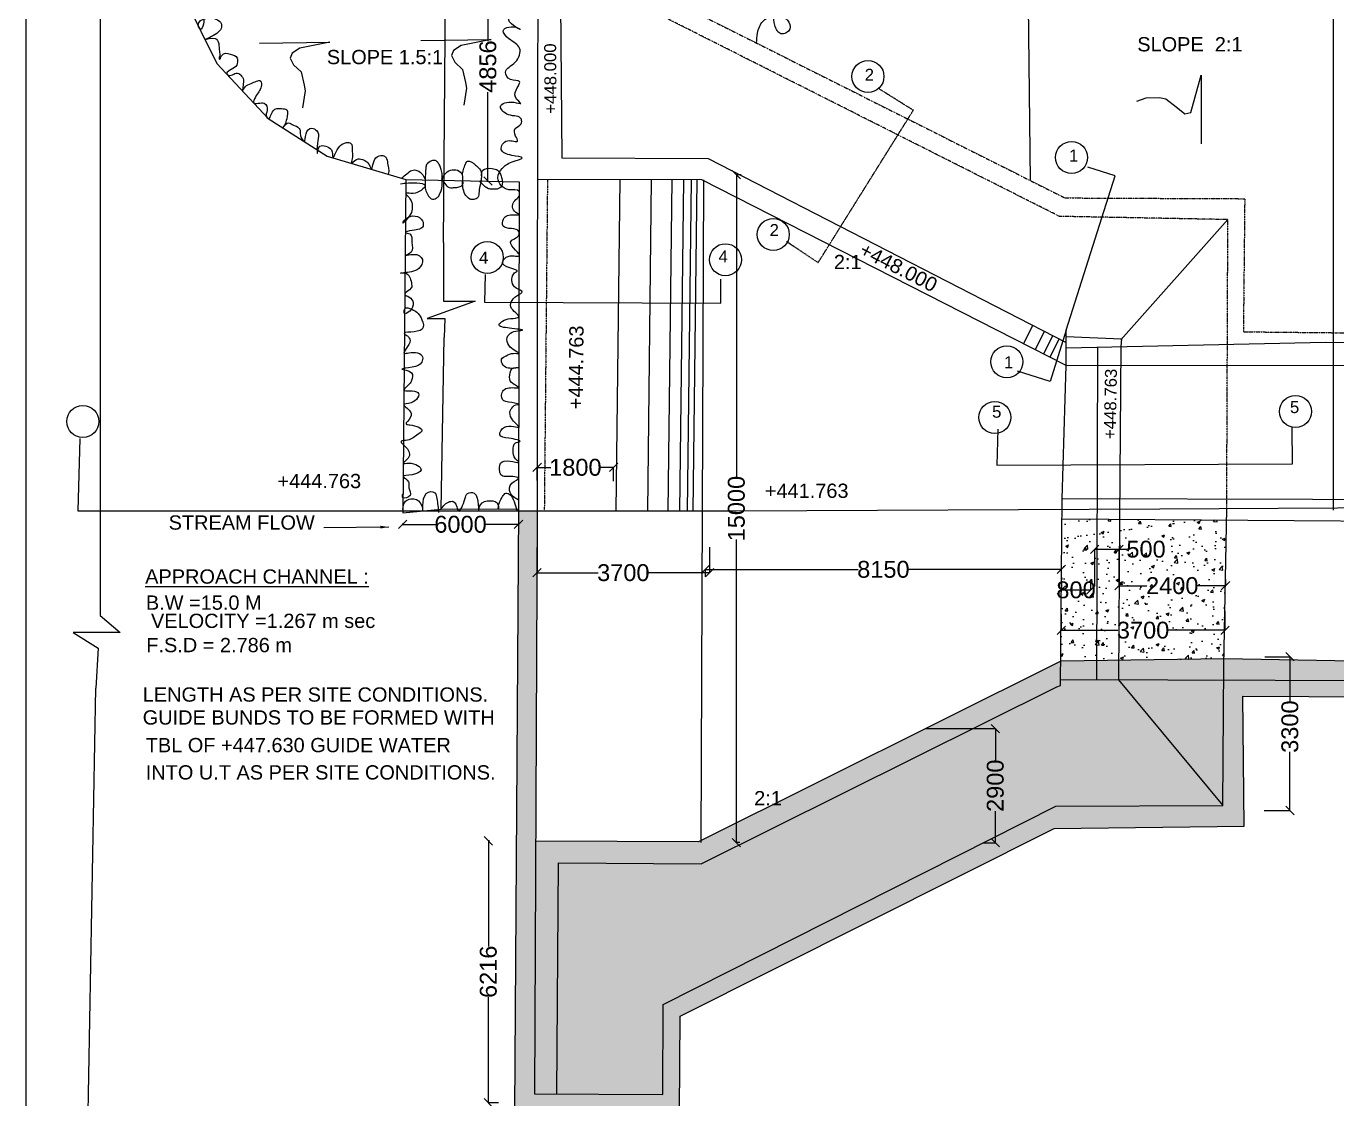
# Model space of a CAD drawing. Header units: inches. Extents: x -68883 to 79575, y 52 to 198306.
# Drawn here: x -66217 to -35123, y 133409 to 158852 of the extents above; entities that cross this region are included whole.
import ezdxf

# ---------------------------------------------------------------- set-up
doc = ezdxf.new("R2010")
doc.units = ezdxf.units.IN
doc.header["$MEASUREMENT"] = 0
doc.linetypes.add('DASHDOT', pattern=[1, 0.5, -0.25, 0, -0.25])
doc.layers.add('DRAWING', color=7, linetype='Continuous')
doc.styles.get("Standard").update_dxf_attribs({"font": 'arial.ttf'})
doc.dimstyles.new('ST200', dxfattribs={"dimtxt": 400, "dimasz": 200, "dimexe": 0.18, "dimexo": 0.0625, "dimgap": 0.09, "dimtad": 0, "dimdec": 0, "dimzin": 0, "dimdsep": 46, "dimtxsty": 'Standard', "dimblk": 'OBLIQUE', "dimcen": 0.09, "dimadec": 0, "dimazin": 0, "dimtfac": 1, "dimtdec": 0, "dimtofl": 0, "dimtmove": 0, "dimatfit": 3, "dimfxl": 1, "dimtolj": 1, "dimtzin": 0, "dimarcsym": 0})
pattern_1 = [(50, (0, 0), (717.2602, -62.7521), [75, -825]), (355, (0, 0), (-138.7513, 752.192), [60, -660]), (100.45144, (59.8, -5.2), (578.5088, 689.44), [63.7402, -701.142]), (46.1842, (0, 200), (1067.2413, -165.5193), [112.5, -1237.5]), (96.6356, (88.9, 186.2), (934.662, 974.1186), [95.61, -1051.714]), (351.1842, (0, 200), (934.662, 974.1186), [90, -990]), (21, (100, 150), (596.907, -402.619), [75, -825]), (326, (100, 150), (243.3153, 725.15), [60, -660]), (71.45144, (149.74, 116.45), (840.2224, 322.531), [63.7402, -701.142]), (37.5, (0, 0), (12.15986, 332.89385), [0, -652, 0, -670, 0, -662.5]), (7.5, (0, 0), (263.0695, 394.4117), [0, -382, 0, -637, 0, -252.5]), (327.5, (-223, 0), (533.82244, -22.55487), [0, -250, 0, -780, 0, -1035]), (317.5, (-323, 0), (583.1862, 100.105), [0, -325, 0, -518, 0, -735])]

# ---------------------------------------------------------------- blocks, each defined once
blk = doc.blocks.new('_Oblique')
at = {"color": 0, "linetype": 'ByBlock', "lineweight": -2}
blk.add_line((-0.5, -0.5), (0.5, 0.5), dxfattribs=at)
blk = doc.blocks.new('*D161')
at = {"layer": 'Defpoints', "color": 0, "transparency": 16777216}
for p in [(-55170, 160610), (-55278, 155178), (-55262, 155178)]:
    blk.add_point(p, dxfattribs=at)
at = {"layer": 'DRAWING', "color": 0, "lineweight": -2, "transparency": 16777216}
for p, q in [((-55170, 160610), (-55262, 160610)), ((-55262, 160610), (-55262, 158499)), ((-55262, 155178), (-55262, 157289)), ((-55278, 155178), (-55262, 155178))]:
    blk.add_line(p, q, dxfattribs=at)
at = {"layer": 'DRAWING', "color": 0, "lineweight": -2, "transparency": 16777216, "xscale": 200, "yscale": 200, "zscale": 200}
for p, rotation in [((-55262, 160610), 90), ((-55262, 155178), 270)]:
    blk.add_blockref('_Oblique', p, dxfattribs=dict(at, rotation=rotation))
at = {"layer": 'DRAWING', "color": 0, "transparency": 16777216, "insert": (-55262, 157894), "char_height": 400, "attachment_point": 5, "rotation": 90}
blk.add_mtext('\\A1;4856', dxfattribs=at)
blk = doc.blocks.new('*D162')
at = {"layer": 'Defpoints', "color": 0, "transparency": 16777216}
for p in [(-52282, 148386), (-54094, 148077), (-52282, 148056)]:
    blk.add_point(p, dxfattribs=at)
at = {"layer": 'DRAWING', "color": 0, "lineweight": -2, "transparency": 16777216}
for p, q in [((-54094, 148077), (-54094, 148386)), ((-54094, 148386), (-53766, 148386)), ((-52282, 148386), (-52610, 148386)), ((-52282, 148056), (-52282, 148386))]:
    blk.add_line(p, q, dxfattribs=at)
at = {"layer": 'DRAWING', "color": 0, "lineweight": -2, "transparency": 16777216, "xscale": 200, "yscale": 200, "zscale": 200, "rotation": 180}
blk.add_blockref('_Oblique', (-54094, 148386), dxfattribs=at)
at = {"layer": 'DRAWING', "color": 0, "lineweight": -2, "transparency": 16777216, "xscale": 200, "yscale": 200, "zscale": 200}
blk.add_blockref('_Oblique', (-52282, 148386), dxfattribs=at)
at = {"layer": 'DRAWING', "color": 0, "transparency": 16777216, "insert": (-53188, 148386), "char_height": 400, "attachment_point": 5}
blk.add_mtext('\\A1;1800', dxfattribs=at)
blk = doc.blocks.new('*D163')
at = {"layer": 'Defpoints', "color": 0, "transparency": 16777216}
for p in [(-54097, 146678), (-50003, 146493), (-50003, 145887)]:
    blk.add_point(p, dxfattribs=at)
at = {"layer": 'DRAWING', "color": 0, "lineweight": -2, "transparency": 16777216}
for p, q in [((-54097, 146678), (-54097, 145887)), ((-50003, 146493), (-50003, 145887)), ((-54097, 145887), (-52646, 145887)), ((-50003, 145887), (-51453, 145887))]:
    blk.add_line(p, q, dxfattribs=at)
at = {"layer": 'DRAWING', "color": 0, "lineweight": -2, "transparency": 16777216, "xscale": 200, "yscale": 200, "zscale": 200, "rotation": 180}
blk.add_blockref('_Oblique', (-54097, 145887), dxfattribs=at)
at = {"layer": 'DRAWING', "color": 0, "lineweight": -2, "transparency": 16777216, "xscale": 200, "yscale": 200, "zscale": 200}
blk.add_blockref('_Oblique', (-50003, 145887), dxfattribs=at)
at = {"layer": 'DRAWING', "color": 0, "transparency": 16777216, "insert": (-52050, 145887), "char_height": 400, "attachment_point": 5}
blk.add_mtext('\\A1;3700', dxfattribs=at)
blk = doc.blocks.new('*D164')
at = {"layer": 'Defpoints', "color": 0, "transparency": 16777216}
for p in [(-41657, 145966), (-50103, 145787), (-41657, 145429)]:
    blk.add_point(p, dxfattribs=at)
at = {"layer": 'DRAWING', "color": 0, "lineweight": -2, "transparency": 16777216}
for p, q in [((-50103, 145787), (-50103, 145967)), ((-50103, 145966), (-46477, 145966)), ((-41657, 145966), (-45283, 145966)), ((-41657, 145429), (-41657, 145967))]:
    blk.add_line(p, q, dxfattribs=at)
at = {"layer": 'DRAWING', "color": 0, "lineweight": -2, "transparency": 16777216, "xscale": 200, "yscale": 200, "zscale": 200, "rotation": 180}
blk.add_blockref('_Oblique', (-50103, 145966), dxfattribs=at)
at = {"layer": 'DRAWING', "color": 0, "lineweight": -2, "transparency": 16777216, "xscale": 200, "yscale": 200, "zscale": 200}
blk.add_blockref('_Oblique', (-41657, 145966), dxfattribs=at)
at = {"layer": 'DRAWING', "color": 0, "transparency": 16777216, "insert": (-45880, 145966), "char_height": 400, "attachment_point": 5}
blk.add_mtext('\\A1;8150', dxfattribs=at)
blk = doc.blocks.new('*D165')
at = {"layer": 'Defpoints', "color": 0, "transparency": 16777216}
for p in [(-41657, 145688), (-40963, 145679), (-40963, 145479)]:
    blk.add_point(p, dxfattribs=at)
at = {"layer": 'DRAWING', "color": 0, "lineweight": -2, "transparency": 16777216}
for p, q in [((-41657, 145688), (-41657, 145479)), ((-40963, 145679), (-40963, 145479)), ((-41657, 145479), (-40963, 145479))]:
    blk.add_line(p, q, dxfattribs=at)
at = {"layer": 'DRAWING', "color": 0, "lineweight": -2, "transparency": 16777216, "xscale": 200, "yscale": 200, "zscale": 200, "rotation": 180}
blk.add_blockref('_Oblique', (-41657, 145479), dxfattribs=at)
at = {"layer": 'DRAWING', "color": 0, "lineweight": -2, "transparency": 16777216, "xscale": 200, "yscale": 200, "zscale": 200}
blk.add_blockref('_Oblique', (-40963, 145479), dxfattribs=at)
at = {"layer": 'DRAWING', "color": 0, "transparency": 16777216, "insert": (-41310, 145479), "char_height": 400, "attachment_point": 5}
blk.add_mtext('\\A1;800', dxfattribs=at)
blk = doc.blocks.new('*D166')
at = {"layer": 'Defpoints', "color": 0, "transparency": 16777216}
for p in [(-40290, 146444), (-40867, 145575), (-40290, 145571)]:
    blk.add_point(p, dxfattribs=at)
at = {"layer": 'DRAWING', "color": 0, "lineweight": -2, "transparency": 16777216}
for p, q in [((-40867, 145575), (-40867, 146444)), ((-40867, 146444), (-40290, 146444)), ((-40290, 145571), (-40290, 146444)), ((-40290, 146444), (-40090, 146444))]:
    blk.add_line(p, q, dxfattribs=at)
at = {"layer": 'DRAWING', "color": 0, "lineweight": -2, "transparency": 16777216, "xscale": 200, "yscale": 200, "zscale": 200, "rotation": 180}
blk.add_blockref('_Oblique', (-40867, 146444), dxfattribs=at)
at = {"layer": 'DRAWING', "color": 0, "lineweight": -2, "transparency": 16777216, "xscale": 200, "yscale": 200, "zscale": 200}
blk.add_blockref('_Oblique', (-40290, 146444), dxfattribs=at)
at = {"layer": 'DRAWING', "color": 0, "transparency": 16777216, "insert": (-39649, 146444), "char_height": 400, "attachment_point": 5}
blk.add_mtext('\\A1;500', dxfattribs=at)
blk = doc.blocks.new('*D167')
at = {"layer": 'Defpoints', "color": 0, "transparency": 16777216}
for p in [(-40289, 145771), (-37764, 145725), (-37764, 145579)]:
    blk.add_point(p, dxfattribs=at)
at = {"layer": 'DRAWING', "color": 0, "lineweight": -2, "transparency": 16777216}
for p, q in [((-40289, 145771), (-40289, 145579)), ((-40289, 145579), (-39627, 145579)), ((-37764, 145579), (-38426, 145579)), ((-37764, 145725), (-37764, 145579))]:
    blk.add_line(p, q, dxfattribs=at)
at = {"layer": 'DRAWING', "color": 0, "lineweight": -2, "transparency": 16777216, "xscale": 200, "yscale": 200, "zscale": 200, "rotation": 180}
blk.add_blockref('_Oblique', (-40289, 145579), dxfattribs=at)
at = {"layer": 'DRAWING', "color": 0, "lineweight": -2, "transparency": 16777216, "xscale": 200, "yscale": 200, "zscale": 200}
blk.add_blockref('_Oblique', (-37764, 145579), dxfattribs=at)
at = {"layer": 'DRAWING', "color": 0, "transparency": 16777216, "insert": (-39027, 145579), "char_height": 400, "attachment_point": 5}
blk.add_mtext('\\A1;2400', dxfattribs=at)
blk = doc.blocks.new('*D168')
at = {"layer": 'Defpoints', "color": 0, "transparency": 16777216}
for p in [(-41661, 144905), (-37778, 144979), (-41661, 144523)]:
    blk.add_point(p, dxfattribs=at)
at = {"layer": 'DRAWING', "color": 0, "lineweight": -2, "transparency": 16777216}
for p, q in [((-41661, 144905), (-41661, 144522)), ((-37778, 144978), (-37778, 144522)), ((-41661, 144523), (-40316, 144523)), ((-37778, 144523), (-39123, 144523))]:
    blk.add_line(p, q, dxfattribs=at)
at = {"layer": 'DRAWING', "color": 0, "lineweight": -2, "transparency": 16777216, "xscale": 200, "yscale": 200, "zscale": 200, "rotation": 180}
blk.add_blockref('_Oblique', (-41661, 144523), dxfattribs=at)
at = {"layer": 'DRAWING', "color": 0, "lineweight": -2, "transparency": 16777216, "xscale": 200, "yscale": 200, "zscale": 200}
blk.add_blockref('_Oblique', (-37778, 144523), dxfattribs=at)
at = {"layer": 'DRAWING', "color": 0, "transparency": 16777216, "insert": (-39719, 144523), "char_height": 400, "attachment_point": 5}
blk.add_mtext('\\A1;3700', dxfattribs=at)
blk = doc.blocks.new('*D169')
at = {"layer": 'Defpoints', "color": 0, "transparency": 16777216}
for p in [(-36834, 143895), (-36847, 140247), (-36235, 140247)]:
    blk.add_point(p, dxfattribs=at)
at = {"layer": 'DRAWING', "color": 0, "lineweight": -2, "transparency": 16777216}
for p, q in [((-36834, 143895), (-36234, 143895)), ((-36235, 143895), (-36235, 142833)), ((-36235, 140247), (-36235, 141640)), ((-36846, 140247), (-36234, 140247))]:
    blk.add_line(p, q, dxfattribs=at)
at = {"layer": 'DRAWING', "color": 0, "lineweight": -2, "transparency": 16777216, "xscale": 200, "yscale": 200, "zscale": 200}
for p, rotation in [((-36235, 143895), 90), ((-36235, 140247), 270)]:
    blk.add_blockref('_Oblique', p, dxfattribs=dict(at, rotation=rotation))
at = {"layer": 'DRAWING', "color": 0, "transparency": 16777216, "insert": (-36235, 142237), "char_height": 400, "attachment_point": 5, "rotation": 90}
blk.add_mtext('\\A1;3300', dxfattribs=at)
blk = doc.blocks.new('*D170')
at = {"layer": 'Defpoints', "color": 0, "transparency": 16777216}
for p in [(-55223, 139529), (-55252, 133313), (-55008, 133313)]:
    blk.add_point(p, dxfattribs=at)
at = {"layer": 'DRAWING', "color": 0, "lineweight": -2, "transparency": 16777216}
for p, q in [((-55223, 139529), (-55252, 139529)), ((-55252, 139529), (-55252, 137019)), ((-55252, 133313), (-55252, 135823)), ((-55008, 133313), (-55252, 133313))]:
    blk.add_line(p, q, dxfattribs=at)
at = {"layer": 'DRAWING', "color": 0, "lineweight": -2, "transparency": 16777216, "xscale": 200, "yscale": 200, "zscale": 200}
for p, rotation in [((-55252, 139529), 90), ((-55252, 133313), 270)]:
    blk.add_blockref('_Oblique', p, dxfattribs=dict(at, rotation=rotation))
at = {"layer": 'DRAWING', "color": 0, "transparency": 16777216, "insert": (-55252, 136421), "char_height": 400, "attachment_point": 5, "rotation": 90}
blk.add_mtext('\\A1;6216', dxfattribs=at)
blk = doc.blocks.new('*D180')
at = {"layer": 'Defpoints', "color": 0, "transparency": 16777216}
for p in [(-44879, 142189), (-43512, 139482), (-43224, 139482)]:
    blk.add_point(p, dxfattribs=at)
at = {"layer": 'DRAWING', "color": 0, "lineweight": -2, "transparency": 16777216}
for p, q in [((-44879, 142189), (-43223, 142189)), ((-43224, 142189), (-43224, 141436)), ((-43224, 139482), (-43224, 140235)), ((-43512, 139482), (-43223, 139482))]:
    blk.add_line(p, q, dxfattribs=at)
at = {"layer": 'DRAWING', "color": 0, "lineweight": -2, "transparency": 16777216, "xscale": 200, "yscale": 200, "zscale": 200}
for p, rotation in [((-43224, 142189), 90), ((-43224, 139482), 270)]:
    blk.add_blockref('_Oblique', p, dxfattribs=dict(at, rotation=rotation))
at = {"layer": 'DRAWING', "color": 0, "transparency": 16777216, "insert": (-43224, 140835), "char_height": 400, "attachment_point": 5, "rotation": 90}
blk.add_mtext('\\A1;2900', dxfattribs=at)
blk = doc.blocks.new('*D186')
at = {"layer": 'Defpoints', "color": 0, "transparency": 16777216}
for p in [(-49257, 155330), (-49367, 139487), (-49288, 139487)]:
    blk.add_point(p, dxfattribs=at)
at = {"layer": 'DRAWING', "color": 0, "lineweight": -2, "transparency": 16777216}
for p, q in [((-49257, 155330), (-49367, 155330)), ((-49367, 155330), (-49367, 148142)), ((-49367, 139487), (-49367, 146675)), ((-49288, 139487), (-49367, 139487))]:
    blk.add_line(p, q, dxfattribs=at)
at = {"layer": 'DRAWING', "color": 0, "lineweight": -2, "transparency": 16777216, "xscale": 200, "yscale": 200, "zscale": 200}
for p, rotation in [((-49367, 155330), 90), ((-49367, 139487), 270)]:
    blk.add_blockref('_Oblique', p, dxfattribs=dict(at, rotation=rotation))
at = {"layer": 'DRAWING', "color": 0, "transparency": 16777216, "insert": (-49367, 147409), "char_height": 400, "attachment_point": 5, "rotation": 90}
blk.add_mtext('\\A1;15000', dxfattribs=at)
blk = doc.blocks.new('*D191')
at = {"layer": 'Defpoints', "color": 0, "transparency": 16777216}
for p in [(-57287, 147052), (-54538, 147034), (-54538, 147034)]:
    blk.add_point(p, dxfattribs=at)
at = {"layer": 'DRAWING', "color": 0, "lineweight": -2, "transparency": 16777216}
for p, q in [((-57287, 147052), (-57287, 147033)), ((-57287, 147034), (-56510, 147034)), ((-54538, 147034), (-55315, 147034)), ((-54538, 147034), (-54538, 147034))]:
    blk.add_line(p, q, dxfattribs=at)
at = {"layer": 'DRAWING', "color": 0, "lineweight": -2, "transparency": 16777216, "xscale": 200, "yscale": 200, "zscale": 200, "rotation": 180}
blk.add_blockref('_Oblique', (-57287, 147034), dxfattribs=at)
at = {"layer": 'DRAWING', "color": 0, "lineweight": -2, "transparency": 16777216, "xscale": 200, "yscale": 200, "zscale": 200}
blk.add_blockref('_Oblique', (-54538, 147034), dxfattribs=at)
at = {"layer": 'DRAWING', "color": 0, "transparency": 16777216, "insert": (-55913, 147034), "char_height": 400, "attachment_point": 5}
blk.add_mtext('\\A1;6000', dxfattribs=at)

msp = doc.modelspace()

# ---------------------------------------------------------------- hatches: boundary and pattern name
at = {"layer": 'DRAWING'}
h = msp.add_hatch(dxfattribs=at)
h.set_pattern_fill('AR-CONC', scale=100)
h.set_pattern_definition(pattern_1)
h.paths.add_polyline_path([(-21313.90006, 143282.52523), (-37803.58344, 143337.69051), (-37825.31631, 140365.03826), (-41788.4603, 140352.19669), (-51104.68428, 135648.1702), (-51114.51747, 133514.26245), (-54157.3683, 133528.28411), (-54093.65745, 147354.22377), (-54536.28368, 147354.14307), (-54630.29013, 133129.13432), (-50718.68741, 133103.28436), (-50703.72792, 135366.94718), (-41832.01296, 139823.77785), (-37318.07872, 139876.80414), (-37354.32397, 142962.22944), (-20117.81025, 142872.67991), (-3898.04973, 142607.17024), (-3898.04973, 142968.7893)])
h.paths.add_polyline_path([(-22908.63467, 142082.1046), (-22908.63467, 143214.43748), (-23732.91843, 143214.43748), (-23732.91843, 142082.1046)], flags=25)
h = msp.add_hatch(dxfattribs=at)
h.set_pattern_fill('AR-CONC', scale=100)
h.set_pattern_definition(pattern_1)
h.paths.add_polyline_path([(-41671.34536, 143788.92165), (-40823.54213, 143800.56904), (-40812.30795, 147158.62562), (-41640.85232, 147164.44984)])
h.paths.add_polyline_path([(-41873.90682, 145063.82167), (-40741.57395, 145063.82167), (-40741.57395, 145888.10544), (-41873.90682, 145888.10544)], flags=9)
h = msp.add_hatch(dxfattribs=at)
h.set_pattern_fill('AR-CONC', scale=100)
h.set_pattern_definition(pattern_1)
h.paths.add_polyline_path([(-40279.17715, 147154.87799), (-40812.30795, 147158.62562), (-40823.54213, 143800.56904), (-40302.70585, 143807.72445)])
h.paths.add_polyline_path([(-40439.38188, 144107.7488), (-38996.27137, 144107.7488), (-38996.27137, 144932.03256), (-40439.38188, 144932.03256)], flags=9)
h = msp.add_hatch(dxfattribs=at)
h.set_pattern_fill('AR-CONC', scale=100)
h.set_pattern_definition(pattern_1)
h.paths.add_polyline_path([(-37738.77993, 147137.02037), (-40279.17715, 147154.87799), (-40302.70585, 143807.72445), (-37798.13531, 143842.13302)])
h.paths.add_polyline_path([(-40213.4133, 146029.1341), (-39081.08042, 146029.1341), (-39081.08042, 146853.41786), (-40213.4133, 146853.41786)], flags=24)
h.paths.add_polyline_path([(-39742.92944, 145163.99748), (-38299.81893, 145163.99748), (-38299.81893, 145988.28124), (-39742.92944, 145988.28124)], flags=24)
h.paths.add_polyline_path([(-40439.38188, 144107.7488), (-38996.27137, 144107.7488), (-38996.27137, 144932.03256), (-40439.38188, 144932.03256)], flags=9)
h = msp.add_hatch(dxfattribs=at)
h.set_pattern_fill('AR-CONC', scale=100)
h.set_pattern_definition(pattern_1)
h.paths.add_polyline_path([(-54129.76135, 139519.28796), (-54157.3683, 133528.28411), (-51114.51747, 133514.26245), (-51104.68428, 135648.1702), (-41788.4603, 140352.19669), (-37825.31631, 140365.03826), (-37801.09778, 143677.68312), (-37798.13531, 143842.13302), (-41671.34536, 143788.92165), (-50265.38594, 139501.48066)])
h.paths.add_polyline_path([(-49030.94737, 140285.61018), (-48203.79888, 140285.61018), (-48203.79888, 140795.33496), (-49030.94737, 140795.33496)], flags=25)
h = msp.add_hatch(dxfattribs=at)
h.set_pattern_fill('AR-CONC', scale=100)
h.set_pattern_definition(pattern_1)
h.paths.add_polyline_path([(-37798.13531, 143842.13302), (-37801.09778, 143677.68312), (-37803.58344, 143337.69051), (-21313.90006, 143282.52523), (-3898.04973, 142968.7893), (-3898.04973, 143231.44363)])
h = msp.add_hatch(dxfattribs=at)
h.set_pattern_fill('AR-CONC', scale=100)
h.set_pattern_definition(pattern_1)
h.paths.add_polyline_path([(-50206.75264, 138983.14453), (-53588.59108, 139005.15), (-53624.24479, 133525.82744), (-51114.51747, 133514.26245), (-51104.68428, 135648.1702), (-41788.4603, 140352.19669), (-37825.31631, 140365.03826), (-40305.95108, 143346.06204), (-41675.30457, 143350.64313), (-41676.53916, 143213.97662), (-41761.79594, 143183.78463)])
h.paths.add_polyline_path([(-42808.59463, 140119.05948), (-42808.59463, 141562.16999), (-43632.87839, 141562.16999), (-43632.87839, 140119.05948)], flags=24)

# ---------------------------------------------------------------- linework, layer by layer
msp.add_lwpolyline([(-66216.59637, 198305.63732), (79501.25074, 198305.63732), (79501.25074, 100802.6376), (-66216.59637, 100802.6376)], close=True, dxfattribs=at)
for points in [[(-35212.66233, 171968.84962), (-35212.66233, 171968.84962), (-35212.66233, 147370.66296)], [(-56318.80503, 153718.93069), (-56194.33918, 168351.89813)], [(-59223.14204, 167276.43036), (-60218.90072, 166743.18049), (-61576.60907, 165365.53424), (-62423.13859, 163627.36404), (-62697.49028, 162554.01776), (-62735.81267, 160951.4732), (-62461.44354, 159524.97398), (-61691.73609, 157969.71928), (-60479.90424, 156665.51297), (-59077.66374, 155767.25211), (-57207.51079, 155216.65667), (-54523.21269, 155162.87517), (-54536.07692, 147385.43041), (-56372.60877, 147393.43307), (-56299.77858, 151467.76494)], [(-42537.7117, 167276.43036), (-35212.66233, 162073.33573), (-56988.32619, 162211.79627), (-59652.62456, 162202.40552), (-60088.75283, 161779.03334), (-60180.46934, 161401.53931), (-60048.99608, 160971.22975), (-59767.26766, 160706.76627), (-59512.69189, 160628.78357), (-54947.68438, 160609.0779), (-54075.05145, 160560.09351), (-54094.53527, 152169.30802), (-54093.65745, 147354.22377), (-54157.3683, 133528.28411), (-51114.51747, 133514.26245), (-51104.68428, 135648.1702), (-41788.4603, 140352.19669), (-37825.31631, 140365.03826), (-37801.09778, 143677.68312), (-37733.78673, 147414.19866)], [(-64496.86544, 162455.9263), (-64496.86544, 161390.4265), (-63934.21433, 161002.03554), (-64988.79605, 161002.03554), (-64464.80036, 160666.30793), (-64464.80036, 144869.38574), (-63989.25154, 144470.34348), (-65100.47816, 144470.34348), (-64511.56201, 144096.51937), (-64567.7079, 143152.56895)], [(-42473.36241, 162119.50288), (-42400.27993, 155194.56841)], [(-53558.41203, 161219.46996), (-53509.58621, 155729.83144), (-50034.48228, 155711.97957), (-41541.07696, 151351.61464)], [(-60679.06237, 158448.28352), (-59016.72451, 158471.00271), (-59725.40567, 158329.44374), (-59905.75578, 158215.49768), (-59952.92688, 158093.00617), (-59877.45328, 157939.10655), (-59695.05816, 157766.36202), (-59625.72632, 157456.36979), (-59601.17961, 157317.40531), (-59662.67169, 156918.20719)], [(-56850.90487, 158510.38997), (-55188.567, 158533.10916), (-55897.24816, 158391.5502), (-56077.59828, 158277.60414), (-56124.76938, 158155.11262), (-56049.29577, 158001.213), (-55866.90066, 157828.46847), (-55797.56881, 157518.47624), (-55773.02211, 157379.51176), (-55834.51419, 156980.31364)], [(-39865.79557, 157073.91622), (-39641.74415, 157152.1689), (-39332.19812, 157162.30529), (-39182.50033, 157131.89643), (-38936.38601, 156936.77185), (-38730.84892, 156773.81776), (-38588.78141, 156807.53332), (-38342.43451, 157687.6282), (-38342.43451, 156057.91462)], [(19998.44641, 150579.71647), (6784.25869, 150475.617), (-14610.53555, 150788.78689), (-41541.43566, 150806.50855), (-41540.88394, 151644.93168), (-40381.8019, 155301.75662), (-41028.53475, 155506.74768)], [(-57207.51079, 155216.65667), (-57284.52469, 147310.04401), (-56372.60877, 147393.43307)], [(-41541.43566, 150806.50855), (-50185.95672, 155209.42799), (-54087.45493, 155218.48746)], [(-52136.70583, 155213.95772), (-52228.22068, 147354.56385)], [(-51387.11294, 155211.28362), (-51478.6278, 147351.88975)], [(-50901.90184, 155209.55268), (-50993.4167, 147350.15881)], [(-50623.13453, 155208.55821), (-50714.64939, 147349.16433)], [(-50441.15886, 155207.90903), (-50532.67372, 147348.51515)], [(-50307.77381, 155207.43319), (-50399.28866, 147348.03931)], [(-50150.1791, 155206.87099), (-50211.71875, 139489.51119)], [(-41541.1598, 151225.72012), (-35389.41182, 151355.16298), (-23736.21986, 151271.31001), (-3959.79743, 151147.05126), (18666.12356, 151003.57436), (19981.25438, 151005.17683), (19485.9553, 154092.27174), (19368.7007, 155066.81834), (20063.71867, 155150.44087)], [(-40247.96564, 151414.09771), (-37707.20865, 154264.62037)], [(-56318.80503, 153718.93069), (-56318.80503, 152327.08721), (-55563.51897, 152327.08721), (-56701.91309, 151918.78282), (-56286.80788, 151918.78282), (-56299.77858, 151467.76494)], [(-55325.67946, 152964.54862), (-55345.71697, 152304.01917), (-49734.97908, 152284.00342), (-49732.94405, 152854.45353)], [(-42335.73288, 151759.57702), (-42557.55938, 151324.05149)], [(-41540.88394, 151644.93168), (-41927.06406, 150426.55971), (-42701.43159, 150672.00638)], [(-42057.85979, 151616.92186), (-42279.23096, 151182.2903)], [(-41863.40543, 151517.09241), (-42084.45797, 151083.08645)], [(-41707.63758, 151437.12394), (-41928.43487, 151003.61911)], [(-41540.98657, 151488.97387), (-40231.94652, 151432.06985), (-40250.3704, 151252.88044)], [(-40798.64945, 151241.34375), (-40825.05685, 143347.79867)], [(-40250.3704, 151252.88044), (-40279.17715, 147154.87799)], [(20028.84274, 147304.4402), (10502.95758, 147048.08477), (-29763.49902, 147606.49393), (-41636.52663, 147643.29686), (-41541.43566, 150806.50855)], [(-43162.38845, 149294.99659), (-43191.0118, 148437.24265), (-36177.17889, 148468.43815), (-36181.01532, 149331.00116)], [(-64942.77249, 149068.28748), (-64988.43237, 147352.23757), (-49371.80432, 147355.08459), (-39325.05583, 147406.11597), (-30893.07776, 147448.9453), (-16773.0722, 147272.16609), (-3602.80627, 147150.29712), (9352.39359, 146853.96227), (16352.38587, 146693.84574), (30514.70884, 147193.23742), (51936.89698, 147509.40997), (51914.00208, 149060.64778)], [(-54536.07692, 147385.43041), (-54630.29013, 133129.13432), (-50718.68741, 133103.28436), (-50703.72792, 135366.94718), (-41832.01296, 139823.77785), (-37318.07872, 139876.80414), (-37354.32397, 142962.22944), (-20117.81025, 142872.67991), (15946.29188, 142282.32792), (16017.71656, 139179.99137), (24101.74542, 139481.1518), (38093.62478, 134990.20243), (38263.51926, 128467.14808), (41096.93294, 128540.945), (40941.09749, 136652.48961), (20234.61086, 143278.87307), (11240.60036, 142958.73008), (-37798.13531, 143842.13302), (-41671.34536, 143788.92165), (-50265.38594, 139501.48066), (-54129.76135, 139519.28796)], [(-41676.53916, 143213.97662), (-41636.52663, 147643.29686)], [(-41640.85232, 147164.44984), (-24018.02676, 147040.57084), (-9399.44513, 146937.81006), (20047.90656, 146629.92213), (20051.1874, 146943.71141), (20028.84274, 147304.4402)], [(-40279.17715, 147154.87799), (-40305.95108, 143346.06204), (-37825.31631, 140365.03826)], [(20194.91104, 142842.69083), (6295.50072, 142785.1587), (-21313.90006, 143282.52523), (-41675.30457, 143350.64313)], [(51567.43543, 124771.02991), (-64899.92756, 124771.02991), (-64567.7079, 143152.56895)], [(-53624.24479, 133525.82744), (-53588.59108, 139005.15), (-50206.75264, 138983.14453), (-41761.79594, 143183.78463), (-41676.53916, 143213.97662)]]:
    msp.add_lwpolyline(points, dxfattribs=at)
at = {"layer": 'DRAWING', "linetype": 'DASHDOT'}
for points in [[(-54470.59752, 161666.03428), (-50559.0456, 161666.03428), (-50559.0456, 159290.67887), (-41571.53552, 154778.49706), (-37307.30863, 154760.18491), (-37339.03469, 151603.2517), (-30898.60683, 151538.52769), (-15853.84785, 151496.53716), (9260.52013, 151278.67071), (15616.2601, 151266.81812), (15577.21689, 154363.58781), (23617.05221, 154418.38312), (33693.88458, 157920.63315), (38146.65268, 159468.76515), (37990.38395, 165775.59428), (40833.30566, 165846.03535), (40962.90182, 160615.68126), (40967.47847, 157766.36955)], [(-37733.78673, 147414.19866), (-37707.20865, 154264.62037), (-41703.48109, 154340.29686), (-51059.67959, 159056.87432), (-51015.4657, 161192.70327), (-54070.99541, 161224.86534), (-54075.05145, 160560.09351)], [(-48177.25896, 153748.0729), (-47427.73144, 153243.68931), (-45169.62424, 156857.15848), (-45984.94909, 157366.66633)], [(-53849.49293, 155217.9349), (-53925.19766, 147354.25448)]]:
    msp.add_lwpolyline(points, dxfattribs=at)
at = {"layer": 'DRAWING'}
for centre in [(-46246.26681, 157659.47613), (-41414.99566, 155738.8421), (-48492.67593, 153909.98246), (-55277.1355, 153366.33417), (-49627.55132, 153313.21565), (-42952.25169, 150891.77404), (-43237.22617, 149571.58685), (-36102.95294, 149712.9178), (-64872.58513, 149475.6582)]:
    msp.add_circle(centre, 379.56988, dxfattribs=at)
for points in [[(-59317.27317, 167226.02115), (-59345.15869, 167061.37102), (-59422.72245, 166940.20575), (-59629.55814, 166932.26036), (-59763.55538, 166987.02757), (-59663.36791, 166791.23189), (-59635.52452, 166626.36724), (-59641.70617, 166526.18766), (-59802.79932, 166520.22861), (-59951.9597, 166553.99625), (-60061.34393, 166706.94281), (-60111.53938, 166800.67476), (-60071.28816, 166593.72266), (-60144.87333, 166476.5298), (-60276.13455, 166438.78975), (-60516.524, 166441.18662), (-60414.04558, 166239.50775), (-60364.32521, 166150.12349), (-60332.50474, 166022.99918), (-60433.93404, 165959.43688), (-60606.95996, 165981.28643), (-60718.33273, 166114.36979), (-60779.34852, 166174.50253), (-60789.93011, 166030.94428), (-60787.94081, 165931.62857), (-60837.66119, 165850.18942), (-60873.87497, 165803.33358), (-61038.94596, 165749.70302), (-61132.41958, 165751.68937), (-61164.69478, 165783.49747), (-61054.85657, 165664.29117), (-60993.20343, 165572.92056), (-60945.47234, 165469.63215), (-60925.58389, 165378.26125), (-60979.28211, 165340.5212), (-61064.8008, 165310.72655), (-61198.05057, 165320.658), (-61321.35611, 165390.17935), (-61438.52178, 165505.64934), (-61357.54732, 165163.45156), (-61496.17037, 165060.73088), (-61605.72696, 165011.60381), (-61744.98412, 165019.81151), (-61637.02884, 164966.94271), (-61516.2929, 164857.52323), (-61435.80202, 164790.53172), (-61400.02855, 164658.78154), (-61431.33043, 164580.62469), (-61634.79267, 164576.15872), (-61806.95303, 164607.42135), (-61919.203, 164662.08971), (-61853.7794, 164552.38892), (-61870.92063, 164329.83183), (-62036.61859, 164255.64622), (-62133.97853, 164221.09337), (-61928.05778, 164118.68801), (-61842.35167, 164038.79563), (-61808.06923, 163930.37047), (-61830.92394, 163879.01115), (-61956.62673, 163839.0651), (-62076.61527, 163833.35831), (-62225.17202, 163821.94532), (-62308.58749, 163862.57061), (-62270.88219, 163787.70577), (-62236.59975, 163753.46622), (-62190.88957, 163679.28033), (-62190.88957, 163639.33428), (-62230.8855, 163525.20234), (-62259.45446, 163473.84301), (-62316.59161, 163371.12435), (-62491.65213, 163359.31847), (-62265.61352, 163243.21353), (-62157.05196, 163163.32114), (-62111.34254, 163089.13554), (-62094.20132, 162969.2971), (-62151.33847, 162917.93778), (-62322.75067, 162912.23099), (-62511.3041, 162952.17733), (-62590.54217, 162972.4309), (-62605.66796, 162913.25427), (-62477.02166, 162815.21912), (-62465.59393, 162780.97956), (-62454.1662, 162672.55441), (-62539.8723, 162438.58404), (-62700.15904, 162442.41705), (-62602.72369, 162432.87754), (-62408.45678, 162358.69165), (-62328.46416, 162335.86538), (-62248.4723, 162261.67978), (-62242.75806, 162216.02695), (-62282.75474, 162147.54784), (-62334.17765, 162067.65574), (-62465.59393, 162033.41619), (-62709.80001, 162039.256), (-62648.67773, 162013.74464), (-62580.1136, 161945.26554), (-62551.54465, 161745.535), (-62557.25814, 161631.40307), (-62602.96831, 161540.09769), (-62723.36742, 161471.90168), (-62585.82709, 161494.44486), (-62408.70139, 161494.44486), (-62368.70471, 161431.67253), (-62340.13651, 161357.48664), (-62340.13651, 161243.355), (-62448.69732, 161180.58239), (-62625.82302, 161112.10328), (-62731.91078, 161114.64021), (-62597.25482, 161043.62418), (-62557.25814, 160980.85157), (-62511.54872, 160906.66596), (-62505.83448, 160821.06708), (-62505.83448, 160724.05521), (-62528.68994, 160644.16282), (-62580.1136, 160604.21678), (-62665.85055, 160587.72635), (-62522.9757, 160598.50999), (-62340.13651, 160604.21678), (-62294.42634, 160558.56394), (-62277.28512, 160518.61789), (-62248.71617, 160444.432), (-62260.1439, 160341.71335), (-62408.70139, 160273.23424), (-62598.3463, 160236.75844), (-62471.7387, 160190.6628), (-62368.89213, 160030.87831), (-62317.46846, 159831.14749), (-62486.84556, 159657.04411), (-62334.60968, 159694.18928), (-62088.91835, 159745.54861), (-62043.20893, 159694.18928), (-62037.49545, 159631.41696), (-62168.91097, 159477.33897), (-62271.75829, 159386.0336), (-62368.89005, 159337.96235), (-62243.18934, 159357.50054), (-62100.34609, 159300.43472), (-62066.06364, 159077.87762), (-62037.56243, 159069.42222), (-62093.53514, 158781.586), (-62135.59518, 158866.57163), (-61620.45965, 158960.99678), (-61586.17721, 158898.22446), (-61734.73395, 158652.84109), (-61971.76214, 158535.53403), (-61734.73395, 158561.53543), (-61631.88663, 158253.37945), (-61626.17314, 158144.9543), (-61637.60087, 158082.18198), (-61633.02299, 158072.93201), (-61580.46297, 158150.66079), (-61374.76832, 158190.60713), (-61209.07036, 158093.59497), (-61203.35687, 158036.52914), (-61243.3528, 157899.57093), (-61449.0046, 157708.48506), (-61436.50534, 157695.03302), (-61202.55528, 157736.81703), (-61105.42144, 157668.33792), (-61059.71202, 157542.79299), (-61085.82017, 157317.61613), (-61019.71534, 157417.24806), (-60882.58558, 157491.43367), (-60654.03622, 157548.49949), (-60642.60924, 157422.95456), (-60779.73825, 157171.8647), (-60820.17139, 157031.7177), (-60568.33012, 157023.49321), (-60499.76523, 156852.29545), (-60516.99562, 156705.43171), (-60479.90424, 156665.51297), (-60356.92198, 156846.58895), (-60156.94158, 156897.94828), (-60036.95303, 156869.41522), (-60036.95303, 156658.27141), (-60088.37669, 156504.19342), (-60129.02299, 156440.74205), (-60025.5253, 156549.84626), (-59905.53676, 156521.3132), (-59774.12123, 156458.54059), (-59716.98333, 156384.35499), (-59716.98333, 156315.87588), (-59622.57581, 156116.31718), (-59578.06824, 156295.99594), (-59440.93848, 156432.95415), (-59326.66418, 156375.88804), (-59318.92585, 155921.80214), (-59309.52296, 155833.76198), (-59275.24051, 155976.42669), (-59149.53848, 156016.37303), (-59006.69448, 155947.89392), (-58955.27081, 155873.70803), (-58938.82996, 155726.37779), (-58892.42017, 155810.93571), (-58618.16064, 156090.55863), (-58521.02681, 156079.14535), (-58481.03088, 155879.41482), (-58481.03088, 155702.51027), (-58511.08063, 155600.44326), (-58378.18356, 155691.09728), (-58241.05379, 155691.09728), (-58132.49298, 155634.03116), (-58081.06932, 155571.25884), (-58027.9789, 155458.21232), (-57989.64973, 155559.84556), (-57921.08484, 155731.04333), (-57755.38613, 155782.40265), (-57686.82124, 155742.45661), (-57641.11183, 155599.79161), (-57629.68409, 155525.60601), (-57612.54287, 155405.76758)], [(-54535.70166, 147612.30466), (-54737.22769, 147786.96432), (-54694.76302, 148011.49708), (-54534.83512, 148136.20003), (-54669.78428, 148168.66976), (-54954.54802, 148213.57619), (-54986.8517, 148325.0005), (-54926.90184, 148519.59544), (-54534.20204, 148518.9459), (-54607.16697, 148586.95524), (-54667.11683, 148796.51881), (-54609.66431, 148966.16576), (-54507.24977, 149001.09283), (-54764.53593, 149078.432), (-54976.72834, 149159.18941), (-54868.20893, 149344.07918), (-54532.83815, 149343.52447), (-54703.17707, 149552.28994), (-54732.03956, 149727.46617), (-54698.73709, 149791.77112), (-54554.42388, 149878.25061), (-54531.95375, 149878.21344), (-54694.29636, 149922.59884), (-54916.31559, 149997.9912), (-54938.50419, 150101.34859), (-54891.88028, 150214.43714), (-54589.93392, 150274.30729), (-54531.29875, 150274.2103), (-54700.94391, 150396.26542), (-54743.12709, 150578.0937), (-54640.99856, 150751.0521), (-54530.51034, 150750.86935), (-54601.34434, 150741.42053), (-54901.07109, 150814.59535), (-54938.81429, 150954.29265), (-54830.02466, 151036.33706), (-54656.84971, 151091.77271), (-54529.94682, 151091.5628), (-54733.68188, 151241.90628), (-54726.58349, 151571.56863), (-54442.64768, 151642.46385), (-54751.42825, 151688.54559), (-54996.3225, 151777.16469), (-54918.24015, 151855.14923), (-54730.13306, 151915.41019), (-54528.51386, 151957.90143), (-54719.25327, 152197.55659), (-54690.85969, 152342.8917), (-54527.63666, 152488.23274), (-54453.06383, 152541.39815), (-54595.03173, 152640.65152), (-54676.6629, 152931.32174), (-54609.22852, 153016.39589), (-54566.63815, 153037.66443), (-54744.09803, 153119.19392), (-54914.27812, 153254.94379), (-54825.7292, 153370.87172), (-54637.6221, 153402.77453), (-54526.12428, 153402.59011), (-54724.38194, 153732.68192), (-54525.29711, 153902.68017), (-54525.1754, 153976.26186), (-54900.26724, 154112.34674), (-54894.59364, 154276.67916), (-54644.94931, 154378.67884), (-54524.51011, 154378.47963), (-54633.60211, 154463.67824), (-54627.92851, 154713.01035), (-54523.77869, 154820.68273), (-54523.5912, 154934.03391), (-54764.09788, 154973.67578), (-55025.0894, 155257.00788), (-54922.96238, 155478.00666), (-54826.50896, 155563.00634), (-54690.3396, 155631.00604), (-54451.94085, 155725.95623), (-54695.91158, 155788.28925), (-54945.55592, 155929.9553), (-54798.03861, 156133.95438), (-54559.74222, 156128.28771), (-54605.13176, 156247.2871), (-54616.47895, 156422.95285), (-54474.63599, 156536.28557), (-54468.9624, 156643.95163), (-54775.34346, 156751.61798), (-54962.57671, 156944.28343), (-54650.5213, 157046.28311), (-54480.30959, 157017.94979), (-54610.80536, 157170.94917), (-54514.35193, 157539.28066), (-54728.36806, 157586.18644), (-54846.27774, 157758.30117), (-54610.45763, 158002.88532), (-54510.6872, 158328.99752), (-54764.64807, 158555.46439), (-54900.69776, 158745.69641), (-54546.96722, 158809.10718), (-54498.37358, 158781.89749), (-54769.66761, 158996.14032), (-54706.57611, 159134.76825), (-54510.99203, 159285.99833), (-54444.74611, 159298.60105), (-54820.14065, 159418.3249), (-54905.31387, 159490.7894), (-54700.26651, 159667.22464), (-54596.166, 159711.33359), (-54403.56097, 159628.28533), (-54585.10482, 159799.52927), (-54675.87712, 160081.57841), (-54554.84763, 160182.31014), (-54494.33327, 160197.4199), (-54499.33699, 160309.99555), (-54499.33699, 160440.9468), (-54491.33708, 160583.46129), (-54509.42272, 160471.16632), (-54650.62366, 160375.47118), (-54856.71307, 160603.97131), (-54847.29685, 160309.99555), (-55028.84069, 160174.00771), (-55139.78445, 160264.66627), (-55169.61391, 160610.03563), (-55169.55141, 160610.03563), (-55686.09061, 160610.03563), (-55686.09061, 160510.03563), (-55881.08993, 160229.41017), (-55686.09061, 159967.65368), (-56102.97743, 160299.92238), (-56133.23462, 160551.75171), (-56425.72297, 160430.87363), (-56556.83818, 160451.01998), (-56607.0754, 160616.24096), (-56718.21057, 160294.88579), (-56864.45437, 160184.08089), (-57030.87037, 160445.98339), (-57136.77126, 160461.09315), (-57298.14365, 160435.91022), (-57530.11689, 160491.31267)], [(-48888.02763, 158451.74386), (-48865.16893, 158688.21236), (-48741.14685, 158965.67402), (-48493.10269, 159092.01817), (-48155.76295, 158997.87931), (-48098.71311, 158784.82852), (-48309.54998, 158673.34823), (-48458.35359, 158877.4411), (-48458.35359, 159112.78824), (-48264.87923, 159239.13239), (-48019.31586, 159355.5673), (-47823.36147, 159415.02327)], [(-56750.77889, 155207.50578), (-56736.31896, 155483.09606), (-56716.5389, 155570.58634), (-56597.85472, 155655.25439), (-56507.42865, 155663.72134), (-56453.73871, 155624.20939), (-56405.69979, 155550.83051), (-56368.96441, 155454.87328), (-56346.35808, 155322.22633), (-56348.81793, 155199.45225), (-56374.61618, 154944.04189), (-56391.57074, 154901.70801), (-56428.30612, 154822.6844), (-56493.2996, 154769.06106), (-56544.16478, 154749.30523), (-56606.332, 154760.5944), (-56668.49997, 154822.6844), (-56733.49345, 154946.8644), (-56750.77889, 155207.50578)], [(-55869.29516, 155316.75593), (-55843.36479, 155452.05106), (-55792.50036, 155584.69773), (-55744.46144, 155649.60995), (-55659.68713, 155635.49856), (-55600.34542, 155593.16467), (-55509.91935, 155519.7855), (-55427.97131, 155409.71689), (-55416.66777, 155282.71467), (-55442.10036, 155102.08911), (-55473.18397, 154932.75301), (-55501.44207, 154788.81718), (-55600.34542, 154740.83857), (-55690.7715, 154752.12745), (-55806.62941, 154870.66301), (-55865.36174, 155189.76592)], [(-55415.69385, 155301.32728), (-55386.02447, 155434.48449), (-55164.16707, 155475.63499), (-55034.22226, 155434.48449), (-54964.49526, 155339.5216), (-54932.80199, 155241.39359), (-54935.97071, 155064.1297), (-55043.72994, 154988.1595), (-55157.82811, 154988.1595), (-55249.7407, 154997.65599), (-55427.63648, 155180.99583), (-55411.37954, 155174.9196)], [(-57612.54287, 155405.76758), (-57631.47117, 155341.47569)], [(-57309.23786, 155246.60634), (-57183.58936, 155353.79924), (-57067.73145, 155432.82285), (-56946.22177, 155432.82285), (-56807.75677, 155322.75424), (-56750.77889, 155207.50578)], [(-56348.16089, 155217.87192), (-56255.93201, 155375.84967), (-56114.64225, 155443.58411), (-55942.26814, 155415.36133), (-55863.14561, 155288.35911), (-55865.12108, 155189.7611), (-55865.97112, 155096.44467), (-55928.13909, 155042.82162), (-55981.82903, 155025.88801), (-56086.38415, 155014.59884), (-56140.07409, 155011.77662), (-56348.16089, 155217.87192), (-56357.66162, 155229.09133)], [(-57334.54861, 155112.35711), (-57145.85444, 155134.79258), (-56753.14742, 155058.88091), (-56894.26296, 154928.38633), (-57091.94171, 154883.5154), (-57210.74446, 154884.67259), (-57154.83977, 154811.72196), (-57082.95638, 154708.51898), (-57056.00039, 154555.95774), (-57100.92779, 154389.9354), (-57280.63589, 154188.01648), (-57216.65447, 154277.92284), (-56813.39424, 154232.88741), (-56799.91625, 154111.736), (-57056.00039, 154008.53273), (-57219.76243, 153958.84439), (-57114.40579, 153923.27819), (-57069.47839, 153721.35898), (-57082.95638, 153492.51755), (-57225.13225, 153407.55355), (-56948.17569, 153434.18522), (-56813.39424, 153259.1888), (-56862.92645, 153148.90863), (-57074.0832, 153027.75722), (-57330.1681, 152996.34739), (-57229.14717, 152995.3634), (-57078.57586, 152767.50597), (-57083.06853, 152641.86752), (-57234.07485, 152489.46432), (-57127.99593, 152426.48691), (-57038.14188, 152287.38736), (-57119.0106, 152094.44251), (-57238.48876, 152036.31121), (-57237.43411, 152144.58667), (-57069.5386, 152140.38975), (-56826.93245, 151889.11285), (-56822.43979, 151664.75818), (-57243.15908, 151556.83382), (-57172.87139, 151503.22287), (-57109.97334, 151395.53285), (-57247.70239, 151090.39562), (-57136.92932, 151103.87206), (-56813.45446, 151005.15583), (-56831.42511, 150884.00442), (-57056.06061, 150762.85301), (-57303.15942, 150717.98207), (-57074.03127, 150632.72753), (-57074.03127, 150444.26971), (-57119.13404, 150369.42113), (-57256.12041, 150226.16206), (-56921.45453, 150163.01489), (-57083.19197, 149916.22503), (-57259.5733, 149871.67177), (-57128.11937, 149745.71565), (-57096.67071, 149575.20627), (-57200.00275, 149413.67096), (-57114.64137, 149395.72252), (-56831.60049, 149243.16157), (-56916.96187, 149175.85517), (-57173.04677, 149032.26829), (-57321.30621, 149005.34579), (-57199.92598, 148854.72732), (-57154.99933, 148607.93746), (-57273.14658, 148478.1748), (-57137.02792, 148486.78605), (-56849.49513, 148325.25074), (-57056.15921, 148213.0734), (-57276.1616, 148168.6387), (-57150.50667, 148047.05106), (-57137.02792, 147966.28355), (-57137.02792, 147898.97714), (-57110.07194, 147719.4934), (-57281.05751, 147666.00104), (-57280.13106, 147761.11515)], [(-57283.75405, 147389.16179), (-57215.10274, 147583.62304), (-56957.81584, 147621.04531), (-56817.93207, 147423.95545), (-56806.79817, 147353.72914), (-56725.50842, 147768.2389), (-56522.53842, 147781.34124), (-56472.57945, 147651.61147), (-56435.11022, 147317.30739)], [(-56372.60877, 147393.43307), (-56282.73671, 147509.40742), (-56062.91903, 147564.29322), (-55962.99895, 147353.88297), (-55808.13023, 147634.14765), (-55745.68226, 147768.86725), (-55585.81445, 147771.36216), (-55485.89666, 147353.96995), (-55440.93448, 147496.93342), (-55213.62326, 147596.72566), (-55018.78432, 147491.94388), (-55019.23928, 147387.53578), (-55012.00054, 147470.12406), (-54934.56473, 147667.21363), (-54859.62627, 147764.51125), (-54659.79189, 147624.80211), (-54569.87675, 147385.57769), (-54569.86709, 147387.79535)]]:
    msp.add_spline(points, degree=3, dxfattribs=at)

# ---------------------------------------------------------------- texts
for s, height, p in [('SLOPE  2:1', 338.431396, (-39856.71771, 158254.26872)), ('SLOPE 1.5:1', 338.4313962, (-59084.34502, 157951.38766)), ('2', 284.48373, (-46323.69509, 157557.84878)), ('1', 284.48373, (-41476.86783, 155640.85783)), ('2', 284.48373, (-48580.16359, 153873.88991)), ('4', 284.48373, (-55473.95997, 153218.39101)), ('4', 284.48373, (-49791.70933, 153247.11139)), ('2:1', 338.431396, (-47055.00237, 153089.8189)), ('1', 284.48373, (-43019.39027, 150737.57165)), ('5', 284.48373, (-36234.96532, 149674.66514)), ('5', 284.48373, (-43301.1298, 149565.12559)), ('+444.763', 338.431396, (-60255.38323, 147893.7707)), ('+441.763', 338.431396, (-48692.39506, 147662.85145)), ('STREAM FLOW ', 338.4313962, (-62837.64435, 146909.25045)), ('%%UAPPROACH CHANNEL :', 338.4313962, (-63393.68122, 145628.56511)), ('B.W =15.0 M', 338.4313962, (-63377.18151, 145010.13876)), ('VELOCITY =1.267 m sec', 338.4313962, (-63256.15026, 144576.98386)), ('F.S.D = 2.786 m', 338.4313962, (-63367.0957, 144002.80121)), ('LENGTH AS PER SITE CONDITIONS.', 338.4313962, (-63452.33023, 142829.35798)), ('GUIDE BUNDS TO BE FORMED WITH ', 338.4313962, (-63452.33023, 142285.69772)), ('TBL OF +447.630 GUIDE WATER ', 338.4313962, (-63380.61272, 141629.60761)), ('INTO U.T AS PER SITE CONDITIONS.', 338.4313962, (-63380.61272, 140982.38174)), ('2:1', 338.431396, (-48945.99324, 140370.56431))]:
    msp.add_text(s, height=height, dxfattribs=at).set_placement(p)
for s, height, rotation, p in [('+448.000', 284.483728, 90.372472989, (-53633.83194, 156776.02753)), ('+448.000', 338.431396, 332.824833259, (-46479.6501, 153438.56881)), ('+444.763', 338.431396, 89.332877562, (-53015.06648, 149765.0727)), ('+448.763', 284.483728, 88.885594617, (-40369.26091, 149056.12826))]:
    msp.add_text(s, height=height, rotation=rotation, dxfattribs=at).set_placement(p)

# ---------------------------------------------------------------- dimensions: what is measured, and where the dimension line sits
for base, p1, p2, text, picture, middle in [((-55262.28875, 155178.0055), (-55169.55141, 160610.03563), (-55278.38535, 155178.0055), '4856', '*D161', (-55262.28875, 157894.02056)), ((-49366.74947, 139486.71523), (-49257.32083, 155330.38849), (-49287.8565, 139486.71523), '15000', '*D186', (-49366.74947, 147408.55186)), ((-43223.60145, 139482.00422), (-44878.62481, 142188.8569), (-43511.8579, 139482.00422), '2900', '*D180', (-43223.60145, 140835.43056))]:
    dim = msp.add_linear_dim(base=base, p1=p1, p2=p2, angle=90, text=text, dimstyle='ST200', dxfattribs=at)
    dim.commit()
    dim.dimension.update_dxf_attribs({"geometry": picture, "text_midpoint": middle})
for base, p1, p2, text, picture, middle in [((-52281.98097, 148385.76573), (-54093.78914, 148076.60916), (-52281.98097, 148055.99068), '1800', '*D162', (-53187.88506, 148385.76573)), ((-54538.40195, 147033.60879), (-57287.04036, 147051.77326), (-54538.40195, 147033.60879), '6000', '*D191', (-55912.72116, 147033.60879)), ((-40290.31094, 146444.14092), (-40866.81269, 145575.05645), (-40290.31094, 145571.00395), '500', '*D166', (-39649.02039, 146444.14092)), ((-41656.53289, 145966.34688), (-50102.76892, 145787.1356), (-41656.53289, 145428.63674), '8150', '*D164', (-45879.65091, 145966.34688)), ((-37764.21041, 145579.0043), (-40288.9063, 145770.82496), (-37764.21041, 145725.3441), '2400', '*D167', (-39026.55836, 145579.0043)), ((-41661.26402, 144522.61919), (-37777.66345, 144978.55022), (-41661.26402, 144904.90902), '3700', '*D168', (-39719.46373, 144522.61919))]:
    dim = msp.add_linear_dim(base=base, p1=p1, p2=p2, text=text, dimstyle='ST200', dxfattribs=at)
    dim.commit()
    dim.dimension.update_dxf_attribs({"geometry": picture, "text_midpoint": middle})
for base, p1, p2, text, picture, middle in [((-50002.76892, 145887.1356), (-54096.77213, 146678.30532), (-50002.76892, 146493.3094), '3700', '*D163', (-52049.77052, 145887.1356)), ((-40963.04064, 145478.82849), (-41656.53289, 145688.28323), (-40963.04064, 145679.18011), '800', '*D165', (-41309.78677, 145478.82849))]:
    dim = msp.add_linear_dim(base=base, p1=p1, p2=p2, text=text, dimstyle='ST200', dxfattribs=at)
    dim.commit()
    dim.dimension.update_dxf_attribs({"geometry": picture, "text_midpoint": middle, "dimtype": 160})
dim = msp.add_linear_dim(base=(-36234.65454, 140247.28077), p1=(-36833.96388, 143895.48087), p2=(-36846.54556, 140247.28077), angle=90, text='3300', dimstyle='ST200', dxfattribs=at)
dim.commit()
dim.dimension.update_dxf_attribs({"geometry": '*D169', "text_midpoint": (-36234.65454, 142236.59967), "dimtype": 160})
dim = msp.add_linear_dim(base=(-55252.09222, 133313.03424), p1=(-55223.41076, 139528.77158), p2=(-55008.34951, 133313.03424), angle=90, dimstyle='ST200', dxfattribs=at)
dim.commit()
dim.dimension.update_dxf_attribs({"geometry": '*D170', "text_midpoint": (-55252.09222, 136420.90291)})

# ---------------------------------------------------------------- leaders
msp.add_leader([(-57615.20656, 146971.6743), (-59154.40569, 146953.27624)], dimstyle='ST200', override={"dimgap": 0.09, "dimtad": 0}, dxfattribs=at)

doc.saveas('drawing.dxf')
